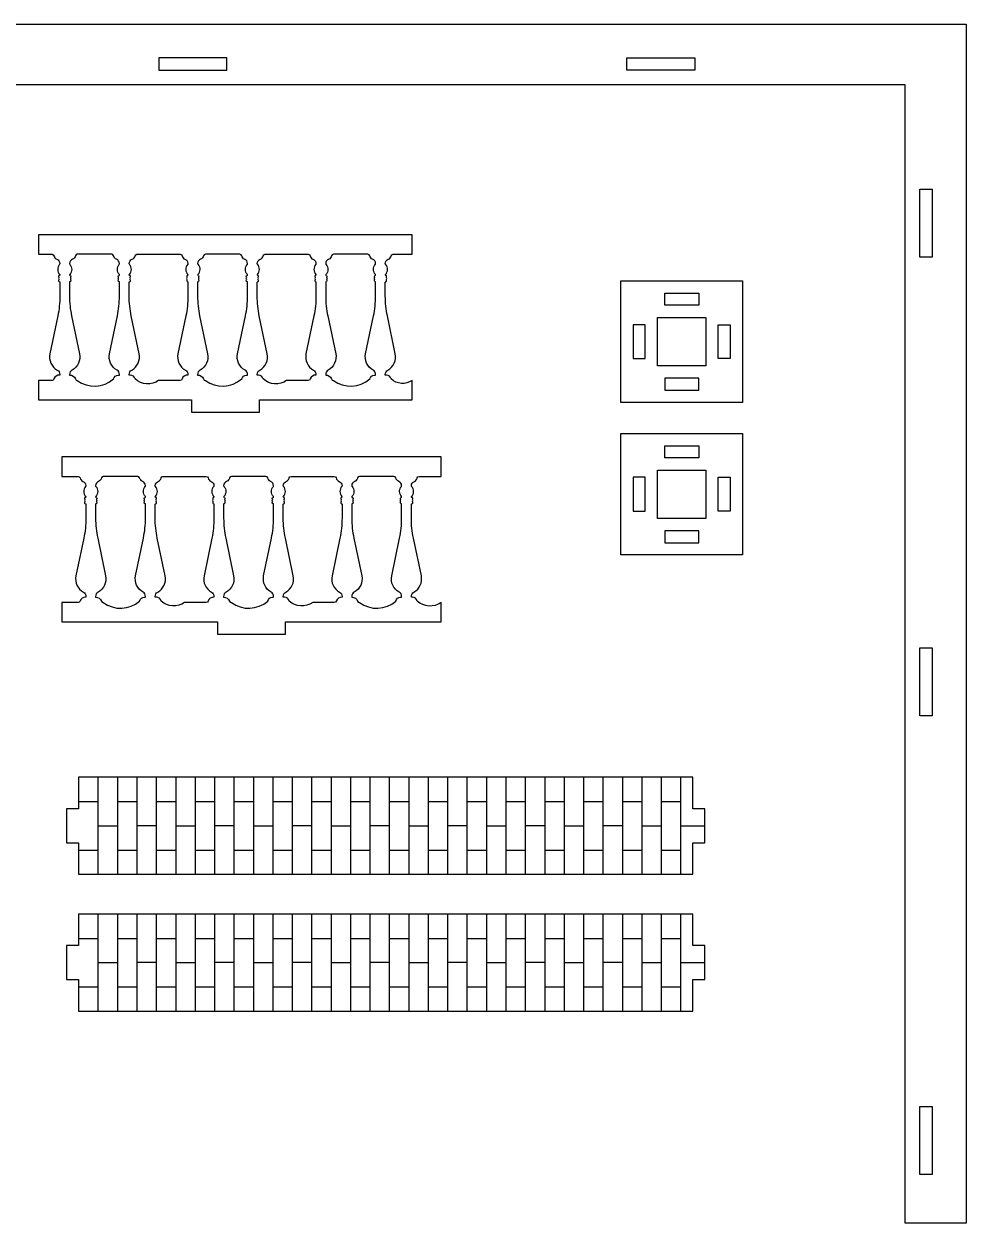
# Model space of a CAD drawing. Extents: x 9656 to 9770, y 1091 to 1154.
# Drawn here: x 9702.44 to 9712.14, y 1126.29 to 1138.64 of the extents above; entities that cross this region are included whole.
import ezdxf

# ---------------------------------------------------------------- set-up
doc = ezdxf.new("R2010")
doc.units = 0
doc.header["$MEASUREMENT"] = 0
doc.layers.add('LAYER_1', color=18, linetype='CONTINUOUS')

msp = doc.modelspace()

# ---------------------------------------------------------------- linework, layer by layer
at = {"layer": 'LAYER_1'}
for points in [[(9686.142, 1138.014), (9686.142, 1126.289), (9685.517, 1126.289), (9685.517, 1138.639), (9712.142, 1138.639), (9712.142, 1126.289), (9711.517, 1126.289), (9711.517, 1138.014)], [(9703.83, 1138.164), (9704.53, 1138.164), (9704.53, 1138.289), (9703.83, 1138.289)], [(9709.348, 1138.164), (9708.648, 1138.164), (9708.648, 1138.289), (9709.348, 1138.289)], [(9711.667, 1136.239), (9711.667, 1136.939), (9711.792, 1136.939), (9711.792, 1136.239)], [(9709.039, 1135.992), (9709.839, 1135.992), (9709.839, 1134.742), (9708.589, 1134.742), (9708.589, 1135.992)], [(9709.039, 1135.867), (9709.389, 1135.867), (9709.389, 1135.742), (9709.039, 1135.742)], [(9708.966, 1135.615), (9709.463, 1135.615), (9709.463, 1135.118), (9708.966, 1135.118)], [(9708.714, 1135.192), (9708.839, 1135.192), (9708.839, 1135.542), (9708.714, 1135.542)], [(9709.589, 1135.542), (9709.714, 1135.542), (9709.714, 1135.192), (9709.589, 1135.192)], [(9709.389, 1134.992), (9709.039, 1134.992), (9709.039, 1134.867), (9709.389, 1134.867)], [(9709.039, 1134.42), (9709.839, 1134.42), (9709.839, 1133.17), (9708.589, 1133.17), (9708.589, 1134.42)], [(9709.039, 1134.295), (9709.389, 1134.295), (9709.389, 1134.17), (9709.039, 1134.17)], [(9708.966, 1134.043), (9709.463, 1134.043), (9709.463, 1133.546), (9708.966, 1133.546)], [(9708.714, 1133.62), (9708.839, 1133.62), (9708.839, 1133.97), (9708.714, 1133.97)], [(9709.589, 1133.97), (9709.714, 1133.97), (9709.714, 1133.62), (9709.589, 1133.62)], [(9709.389, 1133.42), (9709.039, 1133.42), (9709.039, 1133.295), (9709.389, 1133.295)], [(9711.667, 1131.514), (9711.667, 1132.214), (9711.792, 1132.214), (9711.792, 1131.514)], [(9709.328, 1130.881), (9703.003, 1130.881), (9703.003, 1130.556), (9702.878, 1130.556), (9702.878, 1130.206), (9703.003, 1130.206), (9703.003, 1129.881), (9709.328, 1129.881), (9709.328, 1130.206), (9709.453, 1130.206), (9709.453, 1130.556), (9709.328, 1130.556)], [(9709.328, 1129.471), (9703.003, 1129.471), (9703.003, 1129.146), (9702.878, 1129.146), (9702.878, 1128.796), (9703.003, 1128.796), (9703.003, 1128.471), (9709.328, 1128.471), (9709.328, 1128.796), (9709.453, 1128.796), (9709.453, 1129.146), (9709.328, 1129.146)], [(9711.667, 1126.789), (9711.667, 1127.489), (9711.792, 1127.489), (9711.792, 1126.789)]]:
    msp.add_lwpolyline(points, close=True, dxfattribs=at)
for points in [[(9702.592, 1136.267), (9702.73, 1136.267, -0.352171), (9702.75, 1136.251, 0.244569), (9702.779, 1136.216, -0.294683), (9702.81, 1136.171, -0.187098), (9702.808, 1136.164, 0.375636), (9702.809, 1136.058, -0.584261), (9702.806, 1136.05, 0.594353), (9702.8, 1136.032, -0.39765), (9702.8, 1136.025, 0.39765), (9702.8, 1136.01, -0.39765), (9702.8, 1136.003, 0.600564), (9702.806, 1135.985, -0.366837), (9702.81, 1135.98), (9702.81, 1135.837, -0.051698), (9702.789, 1135.632), (9702.707, 1135.243, 0.328849), (9702.784, 1135.074, -0.272519), (9702.81, 1135.03), (9702.81, 1135.022, 0.352171), (9702.75, 1134.983, -0.352171), (9702.73, 1134.967), (9702.592, 1134.967), (9702.592, 1134.767), (9704.165, 1134.767), (9704.165, 1134.642), (9704.865, 1134.642), (9704.865, 1134.767), (9706.437, 1134.767), (9706.437, 1134.967, -0.352171), (9706.223, 1134.983, 0.352171), (9706.174, 1135.022), (9706.162, 1135.022), (9706.162, 1135.03, -0.272519), (9706.188, 1135.074, 0.328849), (9706.265, 1135.243), (9706.183, 1135.632, -0.051698), (9706.162, 1135.837), (9706.162, 1135.98, -0.366837), (9706.166, 1135.985, 0.600564), (9706.173, 1136.003, -0.39765), (9706.173, 1136.01, 0.39765), (9706.173, 1136.025, -0.39765), (9706.173, 1136.032, 0.594353), (9706.167, 1136.05, -0.584261), (9706.164, 1136.058, 0.375636), (9706.165, 1136.164, -0.187098), (9706.162, 1136.171, -0.294683), (9706.193, 1136.216, 0.244569), (9706.223, 1136.251, -0.352171), (9706.242, 1136.267), (9706.437, 1136.267), (9706.437, 1136.467), (9702.592, 1136.467)], [(9703.344, 1136.267), (9702.99, 1136.267, 0.352171), (9702.971, 1136.251, -0.244569), (9702.941, 1136.216, 0.294683), (9702.91, 1136.171, 0.187098), (9702.913, 1136.164, -0.375636), (9702.912, 1136.058, 0.584261), (9702.915, 1136.05, -0.594353), (9702.921, 1136.032, 0.39765), (9702.921, 1136.025, -0.39765), (9702.921, 1136.01, 0.39765), (9702.921, 1136.003, -0.600564), (9702.914, 1135.985, 0.366837), (9702.91, 1135.98), (9702.91, 1135.837, 0.051698), (9702.931, 1135.632), (9703.013, 1135.243, -0.328849), (9702.936, 1135.074, 0.272519), (9702.91, 1135.03), (9702.91, 1135.022, -0.352171), (9702.971, 1134.983, 0.352171), (9702.99, 1134.967, 0.352171), (9703.364, 1134.983, -0.352171), (9703.413, 1135.022), (9703.424, 1135.022), (9703.424, 1135.03, 0.272519), (9703.399, 1135.074, -0.328849), (9703.321, 1135.243), (9703.403, 1135.632, 0.051698), (9703.424, 1135.837), (9703.424, 1135.98, 0.366837), (9703.42, 1135.985, -0.600564), (9703.414, 1136.003, 0.39765), (9703.414, 1136.01, -0.39765), (9703.414, 1136.025, 0.39765), (9703.414, 1136.032, -0.594353), (9703.42, 1136.05, 0.584261), (9703.423, 1136.058, -0.375636), (9703.422, 1136.164, 0.187098), (9703.424, 1136.171, 0.294683), (9703.394, 1136.216, -0.244569), (9703.364, 1136.251, 0.352171)], [(9703.827, 1134.967, -0.352171), (9703.585, 1134.983, 0.352171), (9703.536, 1135.022), (9703.524, 1135.022), (9703.524, 1135.03, -0.272519), (9703.55, 1135.074, 0.328849), (9703.627, 1135.243), (9703.546, 1135.632, -0.051698), (9703.524, 1135.837), (9703.524, 1135.98, -0.366837), (9703.528, 1135.985, 0.600564), (9703.535, 1136.003, -0.39765), (9703.535, 1136.01, 0.39765), (9703.535, 1136.025, -0.39765), (9703.535, 1136.032, 0.594353), (9703.529, 1136.05, -0.584261), (9703.526, 1136.058, 0.375636), (9703.527, 1136.164, -0.187098), (9703.524, 1136.171, -0.294683), (9703.555, 1136.216, 0.244569), (9703.585, 1136.251, -0.352171), (9703.604, 1136.267), (9704.049, 1136.267, -0.352171), (9704.069, 1136.251, 0.244569), (9704.098, 1136.216, -0.294683), (9704.129, 1136.171, -0.187098), (9704.127, 1136.164, 0.375636), (9704.128, 1136.058, -0.584261), (9704.125, 1136.05, 0.594353), (9704.119, 1136.032, -0.39765), (9704.119, 1136.025, 0.39765), (9704.119, 1136.01, -0.39765), (9704.119, 1136.003, 0.600564), (9704.125, 1135.985, -0.366837), (9704.129, 1135.98), (9704.129, 1135.837, -0.051698), (9704.108, 1135.632), (9704.026, 1135.243, 0.328849), (9704.103, 1135.074, -0.272519), (9704.129, 1135.03), (9704.129, 1135.022, 0.352171), (9704.069, 1134.983, -0.352171), (9704.049, 1134.967)], [(9704.663, 1136.267), (9704.309, 1136.267, 0.352171), (9704.289, 1136.251, -0.244569), (9704.26, 1136.216, 0.294683), (9704.229, 1136.171, 0.187098), (9704.232, 1136.164, -0.375636), (9704.231, 1136.058, 0.584261), (9704.233, 1136.05, -0.594353), (9704.239, 1136.032, 0.39765), (9704.239, 1136.025, -0.39765), (9704.239, 1136.01, 0.39765), (9704.239, 1136.003, -0.600564), (9704.233, 1135.985, 0.366837), (9704.229, 1135.98), (9704.229, 1135.837, 0.051698), (9704.25, 1135.632), (9704.332, 1135.243, -0.328849), (9704.255, 1135.074, 0.272519), (9704.229, 1135.03), (9704.229, 1135.022, -0.352171), (9704.289, 1134.983, 0.352171), (9704.309, 1134.967, 0.352171), (9704.683, 1134.983, -0.352171), (9704.732, 1135.022), (9704.743, 1135.022), (9704.743, 1135.03, 0.272519), (9704.717, 1135.074, -0.328849), (9704.64, 1135.243), (9704.722, 1135.632, 0.051698), (9704.743, 1135.837), (9704.743, 1135.98, 0.366837), (9704.739, 1135.985, -0.600564), (9704.733, 1136.003, 0.39765), (9704.733, 1136.01, -0.39765), (9704.733, 1136.025, 0.39765), (9704.733, 1136.032, -0.594353), (9704.739, 1136.05, 0.584261), (9704.742, 1136.058, -0.375636), (9704.741, 1136.164, 0.187098), (9704.743, 1136.171, 0.294683), (9704.712, 1136.216, -0.244569), (9704.683, 1136.251, 0.352171)], [(9705.146, 1134.967, -0.352171), (9704.904, 1134.983, 0.352171), (9704.855, 1135.022), (9704.843, 1135.022), (9704.843, 1135.03, -0.272519), (9704.869, 1135.074, 0.328849), (9704.946, 1135.243), (9704.864, 1135.632, -0.051698), (9704.843, 1135.837), (9704.843, 1135.98, -0.366837), (9704.847, 1135.985, 0.600564), (9704.854, 1136.003, -0.39765), (9704.854, 1136.01, 0.39765), (9704.854, 1136.025, -0.39765), (9704.854, 1136.032, 0.594353), (9704.848, 1136.05, -0.584261), (9704.845, 1136.058, 0.375636), (9704.846, 1136.164, -0.187098), (9704.843, 1136.171, -0.294683), (9704.874, 1136.216, 0.244569), (9704.904, 1136.251, -0.352171), (9704.923, 1136.267), (9705.368, 1136.267, -0.352171), (9705.388, 1136.251, 0.244569), (9705.417, 1136.216, -0.294683), (9705.448, 1136.171, -0.187098), (9705.446, 1136.164, 0.375636), (9705.447, 1136.058, -0.584261), (9705.444, 1136.05, 0.594353), (9705.438, 1136.032, -0.39765), (9705.438, 1136.025, 0.39765), (9705.438, 1136.01, -0.39765), (9705.438, 1136.003, 0.600564), (9705.444, 1135.985, -0.366837), (9705.448, 1135.98), (9705.448, 1135.837, -0.051698), (9705.427, 1135.632), (9705.345, 1135.243, 0.328849), (9705.422, 1135.074, -0.272519), (9705.448, 1135.03), (9705.448, 1135.022, 0.352171), (9705.388, 1134.983, -0.352171), (9705.368, 1134.967)], [(9705.982, 1136.267), (9705.628, 1136.267, 0.352171), (9705.608, 1136.251, -0.244569), (9705.579, 1136.216, 0.294683), (9705.548, 1136.171, 0.187098), (9705.551, 1136.164, -0.375636), (9705.55, 1136.058, 0.584261), (9705.552, 1136.05, -0.594353), (9705.558, 1136.032, 0.39765), (9705.558, 1136.025, -0.39765), (9705.558, 1136.01, 0.39765), (9705.558, 1136.003, -0.600564), (9705.552, 1135.985, 0.366837), (9705.548, 1135.98), (9705.548, 1135.837, 0.051698), (9705.569, 1135.632), (9705.651, 1135.243, -0.328849), (9705.574, 1135.074, 0.272519), (9705.548, 1135.03), (9705.548, 1135.022, -0.352171), (9705.608, 1134.983, 0.352171), (9705.628, 1134.967, 0.352171), (9706.002, 1134.983, -0.352171), (9706.051, 1135.022), (9706.062, 1135.022), (9706.062, 1135.03, 0.272519), (9706.036, 1135.074, -0.328849), (9705.959, 1135.243), (9706.041, 1135.632, 0.051698), (9706.062, 1135.837), (9706.062, 1135.98, 0.366837), (9706.058, 1135.985, -0.600564), (9706.052, 1136.003, 0.39765), (9706.052, 1136.01, -0.39765), (9706.052, 1136.025, 0.39765), (9706.052, 1136.032, -0.594353), (9706.058, 1136.05, 0.584261), (9706.061, 1136.058, -0.375636), (9706.06, 1136.164, 0.187098), (9706.062, 1136.171, 0.294683), (9706.031, 1136.216, -0.244569), (9706.002, 1136.251, 0.352171)], [(9702.829, 1133.98), (9702.998, 1133.98, -0.352171), (9703.018, 1133.964, 0.244569), (9703.048, 1133.928, -0.294683), (9703.078, 1133.884, -0.187098), (9703.076, 1133.877, 0.375636), (9703.077, 1133.771, -0.584261), (9703.074, 1133.763, 0.594353), (9703.068, 1133.744, -0.39765), (9703.068, 1133.738, 0.39765), (9703.068, 1133.722, -0.39765), (9703.068, 1133.716, 0.600564), (9703.074, 1133.697, -0.366837), (9703.078, 1133.692), (9703.078, 1133.549, -0.051698), (9703.057, 1133.344), (9702.976, 1132.955, 0.328849), (9703.053, 1132.787, -0.272519), (9703.078, 1132.743), (9703.078, 1132.735, 0.352171), (9703.018, 1132.695, -0.352171), (9702.998, 1132.68), (9702.829, 1132.68), (9702.829, 1132.48), (9704.433, 1132.48), (9704.433, 1132.355), (9705.133, 1132.355), (9705.133, 1132.48), (9706.736, 1132.48), (9706.736, 1132.68, -0.352171), (9706.491, 1132.695, 0.352171), (9706.442, 1132.735), (9706.43, 1132.735), (9706.43, 1132.743, -0.272519), (9706.456, 1132.787, 0.328849), (9706.533, 1132.955), (9706.452, 1133.344, -0.051698), (9706.43, 1133.549), (9706.43, 1133.692, -0.366837), (9706.435, 1133.697, 0.600564), (9706.441, 1133.716, -0.39765), (9706.441, 1133.722, 0.39765), (9706.441, 1133.738, -0.39765), (9706.441, 1133.744, 0.594353), (9706.435, 1133.763, -0.584261), (9706.432, 1133.771, 0.375636), (9706.433, 1133.877, -0.187098), (9706.43, 1133.884, -0.294683), (9706.461, 1133.928, 0.244569), (9706.491, 1133.964, -0.352171), (9706.51, 1133.98), (9706.736, 1133.98), (9706.736, 1134.18), (9702.829, 1134.18)], [(9703.613, 1133.98), (9703.258, 1133.98, 0.352171), (9703.239, 1133.964, -0.244569), (9703.209, 1133.928, 0.294683), (9703.178, 1133.884, 0.187098), (9703.181, 1133.877, -0.375636), (9703.18, 1133.771, 0.584261), (9703.183, 1133.763, -0.594353), (9703.189, 1133.744, 0.39765), (9703.189, 1133.738, -0.39765), (9703.189, 1133.722, 0.39765), (9703.189, 1133.716, -0.600564), (9703.183, 1133.697, 0.366837), (9703.178, 1133.692), (9703.178, 1133.549, 0.051698), (9703.2, 1133.344), (9703.281, 1132.955, -0.328849), (9703.204, 1132.787, 0.272519), (9703.178, 1132.743), (9703.178, 1132.735, -0.352171), (9703.239, 1132.695, 0.352171), (9703.258, 1132.68, 0.352171), (9703.632, 1132.695, -0.352171), (9703.681, 1132.735), (9703.692, 1132.735), (9703.692, 1132.743, 0.272519), (9703.667, 1132.787, -0.328849), (9703.59, 1132.955), (9703.671, 1133.344, 0.051698), (9703.692, 1133.549), (9703.692, 1133.692, 0.366837), (9703.688, 1133.697, -0.600564), (9703.682, 1133.716, 0.39765), (9703.682, 1133.722, -0.39765), (9703.682, 1133.738, 0.39765), (9703.682, 1133.744, -0.594353), (9703.688, 1133.763, 0.584261), (9703.691, 1133.771, -0.375636), (9703.69, 1133.877, 0.187098), (9703.692, 1133.884, 0.294683), (9703.662, 1133.928, -0.244569), (9703.632, 1133.964, 0.352171)], [(9704.095, 1132.68, -0.352171), (9703.853, 1132.695, 0.352171), (9703.804, 1132.735), (9703.792, 1132.735), (9703.792, 1132.743, -0.272519), (9703.818, 1132.787, 0.328849), (9703.895, 1132.955), (9703.814, 1133.344, -0.051698), (9703.792, 1133.549), (9703.792, 1133.692, -0.366837), (9703.797, 1133.697, 0.600564), (9703.803, 1133.716, -0.39765), (9703.803, 1133.722, 0.39765), (9703.803, 1133.738, -0.39765), (9703.803, 1133.744, 0.594353), (9703.797, 1133.763, -0.584261), (9703.794, 1133.771, 0.375636), (9703.795, 1133.877, -0.187098), (9703.793, 1133.884, -0.294683), (9703.823, 1133.928, 0.244569), (9703.853, 1133.964, -0.352171), (9703.872, 1133.98), (9704.317, 1133.98, -0.352171), (9704.337, 1133.964, 0.244569), (9704.367, 1133.928, -0.294683), (9704.397, 1133.884, -0.187098), (9704.395, 1133.877, 0.375636), (9704.396, 1133.771, -0.584261), (9704.393, 1133.763, 0.594353), (9704.387, 1133.744, -0.39765), (9704.387, 1133.738, 0.39765), (9704.387, 1133.722, -0.39765), (9704.387, 1133.716, 0.600564), (9704.393, 1133.697, -0.366837), (9704.397, 1133.692), (9704.397, 1133.549, -0.051698), (9704.376, 1133.344), (9704.295, 1132.955, 0.328849), (9704.372, 1132.787, -0.272519), (9704.397, 1132.743), (9704.397, 1132.735, 0.352171), (9704.337, 1132.695, -0.352171), (9704.317, 1132.68)], [(9704.932, 1133.98), (9704.577, 1133.98, 0.352171), (9704.558, 1133.964, -0.244569), (9704.528, 1133.928, 0.294683), (9704.497, 1133.884, 0.187098), (9704.5, 1133.877, -0.375636), (9704.499, 1133.771, 0.584261), (9704.502, 1133.763, -0.594353), (9704.508, 1133.744, 0.39765), (9704.508, 1133.738, -0.39765), (9704.508, 1133.722, 0.39765), (9704.508, 1133.716, -0.600564), (9704.502, 1133.697, 0.366837), (9704.497, 1133.692), (9704.497, 1133.549, 0.051698), (9704.519, 1133.344), (9704.6, 1132.955, -0.328849), (9704.523, 1132.787, 0.272519), (9704.497, 1132.743), (9704.497, 1132.735, -0.352171), (9704.558, 1132.695, 0.352171), (9704.577, 1132.68, 0.352171), (9704.951, 1132.695, -0.352171), (9705, 1132.735), (9705.011, 1132.735), (9705.011, 1132.743, 0.272519), (9704.986, 1132.787, -0.328849), (9704.909, 1132.955), (9704.99, 1133.344, 0.051698), (9705.011, 1133.549), (9705.011, 1133.692, 0.366837), (9705.007, 1133.697, -0.600564), (9705.001, 1133.716, 0.39765), (9705.001, 1133.722, -0.39765), (9705.001, 1133.738, 0.39765), (9705.001, 1133.744, -0.594353), (9705.007, 1133.763, 0.584261), (9705.01, 1133.771, -0.375636), (9705.009, 1133.877, 0.187098), (9705.011, 1133.884, 0.294683), (9704.981, 1133.928, -0.244569), (9704.951, 1133.964, 0.352171)], [(9705.414, 1132.68, -0.352171), (9705.172, 1132.695, 0.352171), (9705.123, 1132.735), (9705.111, 1132.735), (9705.111, 1132.743, -0.272519), (9705.137, 1132.787, 0.328849), (9705.214, 1132.955), (9705.133, 1133.344, -0.051698), (9705.111, 1133.549), (9705.111, 1133.692, -0.366837), (9705.116, 1133.697, 0.600564), (9705.122, 1133.716, -0.39765), (9705.122, 1133.722, 0.39765), (9705.122, 1133.738, -0.39765), (9705.122, 1133.744, 0.594353), (9705.116, 1133.763, -0.584261), (9705.113, 1133.771, 0.375636), (9705.114, 1133.877, -0.187098), (9705.111, 1133.884, -0.294683), (9705.142, 1133.928, 0.244569), (9705.172, 1133.964, -0.352171), (9705.191, 1133.98), (9705.636, 1133.98, -0.352171), (9705.656, 1133.964, 0.244569), (9705.686, 1133.928, -0.294683), (9705.716, 1133.884, -0.187098), (9705.714, 1133.877, 0.375636), (9705.715, 1133.771, -0.584261), (9705.712, 1133.763, 0.594353), (9705.706, 1133.744, -0.39765), (9705.706, 1133.738, 0.39765), (9705.706, 1133.722, -0.39765), (9705.706, 1133.716, 0.600564), (9705.712, 1133.697, -0.366837), (9705.716, 1133.692), (9705.716, 1133.549, -0.051698), (9705.695, 1133.344), (9705.613, 1132.955, 0.328849), (9705.691, 1132.787, -0.272519), (9705.716, 1132.743), (9705.716, 1132.735, 0.352171), (9705.656, 1132.695, -0.352171), (9705.636, 1132.68)], [(9706.251, 1133.98), (9705.896, 1133.98, 0.352171), (9705.877, 1133.964, -0.244569), (9705.847, 1133.928, 0.294683), (9705.816, 1133.884, 0.187098), (9705.819, 1133.877, -0.375636), (9705.818, 1133.771, 0.584261), (9705.821, 1133.763, -0.594353), (9705.827, 1133.744, 0.39765), (9705.827, 1133.738, -0.39765), (9705.827, 1133.722, 0.39765), (9705.827, 1133.716, -0.600564), (9705.82, 1133.697, 0.366837), (9705.816, 1133.692), (9705.816, 1133.549, 0.051698), (9705.838, 1133.344), (9705.919, 1132.955, -0.328849), (9705.842, 1132.787, 0.272519), (9705.816, 1132.743), (9705.816, 1132.735, -0.352171), (9705.877, 1132.695, 0.352171), (9705.896, 1132.68, 0.352171), (9706.27, 1132.695, -0.352171), (9706.319, 1132.735), (9706.33, 1132.735), (9706.33, 1132.743, 0.272519), (9706.305, 1132.787, -0.328849), (9706.228, 1132.955), (9706.309, 1133.344, 0.051698), (9706.33, 1133.549), (9706.33, 1133.692, 0.366837), (9706.326, 1133.697, -0.600564), (9706.32, 1133.716, 0.39765), (9706.32, 1133.722, -0.39765), (9706.32, 1133.738, 0.39765), (9706.32, 1133.744, -0.594353), (9706.326, 1133.763, 0.584261), (9706.329, 1133.771, -0.375636), (9706.328, 1133.877, 0.187098), (9706.33, 1133.884, 0.294683), (9706.3, 1133.928, -0.244569), (9706.27, 1133.964, 0.352171)]]:
    msp.add_lwpolyline(points, format="xyb", close=True, dxfattribs=at)
for points in [[(9703.203, 1130.881), (9703.203, 1129.881)], [(9703.403, 1130.881), (9703.403, 1129.881)], [(9703.603, 1130.881), (9703.603, 1129.881)], [(9703.803, 1130.881), (9703.803, 1129.881)], [(9704.003, 1130.881), (9704.003, 1129.881)], [(9704.203, 1130.881), (9704.203, 1129.881)], [(9704.403, 1130.881), (9704.403, 1129.881)], [(9704.603, 1130.881), (9704.603, 1129.881)], [(9704.803, 1130.881), (9704.803, 1129.881)], [(9705.003, 1130.881), (9705.003, 1129.881)], [(9705.203, 1130.881), (9705.203, 1129.881)], [(9705.403, 1130.881), (9705.403, 1129.881)], [(9705.603, 1130.881), (9705.603, 1129.881)], [(9705.803, 1130.881), (9705.803, 1129.881)], [(9706.003, 1130.881), (9706.003, 1129.881)], [(9706.203, 1130.881), (9706.203, 1129.881)], [(9706.403, 1130.881), (9706.403, 1129.881)], [(9706.603, 1130.881), (9706.603, 1129.881)], [(9706.803, 1130.881), (9706.803, 1129.881)], [(9707.003, 1130.881), (9707.003, 1129.881)], [(9707.203, 1130.881), (9707.203, 1129.881)], [(9707.403, 1130.881), (9707.403, 1129.881)], [(9707.603, 1130.881), (9707.603, 1129.881)], [(9707.803, 1130.881), (9707.803, 1129.881)], [(9708.003, 1130.881), (9708.003, 1129.881)], [(9708.203, 1130.881), (9708.203, 1129.881)], [(9708.403, 1130.881), (9708.403, 1129.881)], [(9708.603, 1130.881), (9708.603, 1129.881)], [(9708.803, 1130.881), (9708.803, 1129.881)], [(9709.003, 1130.881), (9709.003, 1129.881)], [(9709.203, 1130.881), (9709.203, 1129.881)], [(9703.003, 1130.631), (9703.203, 1130.631)], [(9703.403, 1130.631), (9703.603, 1130.631)], [(9703.803, 1130.631), (9704.003, 1130.631)], [(9704.203, 1130.631), (9704.403, 1130.631)], [(9704.603, 1130.631), (9704.803, 1130.631)], [(9705.003, 1130.631), (9705.203, 1130.631)], [(9705.403, 1130.631), (9705.603, 1130.631)], [(9705.803, 1130.631), (9706.003, 1130.631)], [(9706.203, 1130.631), (9706.403, 1130.631)], [(9706.603, 1130.631), (9706.803, 1130.631)], [(9707.003, 1130.631), (9707.203, 1130.631)], [(9707.403, 1130.631), (9707.603, 1130.631)], [(9707.803, 1130.631), (9708.003, 1130.631)], [(9708.203, 1130.631), (9708.403, 1130.631)], [(9708.603, 1130.631), (9708.803, 1130.631)], [(9709.003, 1130.631), (9709.203, 1130.631)], [(9703.203, 1130.381), (9703.403, 1130.381)], [(9703.803, 1130.381), (9703.603, 1130.381)], [(9704.003, 1130.381), (9704.203, 1130.381)], [(9704.603, 1130.381), (9704.403, 1130.381)], [(9704.803, 1130.381), (9705.003, 1130.381)], [(9705.403, 1130.381), (9705.203, 1130.381)], [(9705.603, 1130.381), (9705.803, 1130.381)], [(9706.203, 1130.381), (9706.003, 1130.381)], [(9706.403, 1130.381), (9706.603, 1130.381)], [(9707.003, 1130.381), (9706.803, 1130.381)], [(9707.203, 1130.381), (9707.403, 1130.381)], [(9707.803, 1130.381), (9707.603, 1130.381)], [(9708.003, 1130.381), (9708.203, 1130.381)], [(9708.603, 1130.381), (9708.403, 1130.381)], [(9708.803, 1130.381), (9709.003, 1130.381)], [(9709.203, 1130.381), (9709.453, 1130.381)], [(9703.003, 1130.131), (9703.203, 1130.131)], [(9703.403, 1130.131), (9703.603, 1130.131)], [(9703.803, 1130.131), (9704.003, 1130.131)], [(9704.203, 1130.131), (9704.403, 1130.131)], [(9704.603, 1130.131), (9704.803, 1130.131)], [(9705.003, 1130.131), (9705.203, 1130.131)], [(9705.403, 1130.131), (9705.603, 1130.131)], [(9705.803, 1130.131), (9706.003, 1130.131)], [(9706.203, 1130.131), (9706.403, 1130.131)], [(9706.603, 1130.131), (9706.803, 1130.131)], [(9707.003, 1130.131), (9707.203, 1130.131)], [(9707.403, 1130.131), (9707.603, 1130.131)], [(9707.803, 1130.131), (9708.003, 1130.131)], [(9708.203, 1130.131), (9708.403, 1130.131)], [(9708.603, 1130.131), (9708.803, 1130.131)], [(9709.003, 1130.131), (9709.203, 1130.131)], [(9703.203, 1129.471), (9703.203, 1128.471)], [(9703.403, 1129.471), (9703.403, 1128.471)], [(9703.603, 1129.471), (9703.603, 1128.471)], [(9703.803, 1129.471), (9703.803, 1128.471)], [(9704.003, 1129.471), (9704.003, 1128.471)], [(9704.203, 1129.471), (9704.203, 1128.471)], [(9704.403, 1129.471), (9704.403, 1128.471)], [(9704.603, 1129.471), (9704.603, 1128.471)], [(9704.803, 1129.471), (9704.803, 1128.471)], [(9705.003, 1129.471), (9705.003, 1128.471)], [(9705.203, 1129.471), (9705.203, 1128.471)], [(9705.403, 1129.471), (9705.403, 1128.471)], [(9705.603, 1129.471), (9705.603, 1128.471)], [(9705.803, 1129.471), (9705.803, 1128.471)], [(9706.003, 1129.471), (9706.003, 1128.471)], [(9706.203, 1129.471), (9706.203, 1128.471)], [(9706.403, 1129.471), (9706.403, 1128.471)], [(9706.603, 1129.471), (9706.603, 1128.471)], [(9706.803, 1129.471), (9706.803, 1128.471)], [(9707.003, 1129.471), (9707.003, 1128.471)], [(9707.203, 1129.471), (9707.203, 1128.471)], [(9707.403, 1129.471), (9707.403, 1128.471)], [(9707.603, 1129.471), (9707.603, 1128.471)], [(9707.803, 1129.471), (9707.803, 1128.471)], [(9708.003, 1129.471), (9708.003, 1128.471)], [(9708.203, 1129.471), (9708.203, 1128.471)], [(9708.403, 1129.471), (9708.403, 1128.471)], [(9708.603, 1129.471), (9708.603, 1128.471)], [(9708.803, 1129.471), (9708.803, 1128.471)], [(9709.003, 1129.471), (9709.003, 1128.471)], [(9709.203, 1129.471), (9709.203, 1128.471)], [(9703.003, 1129.221), (9703.203, 1129.221)], [(9703.403, 1129.221), (9703.603, 1129.221)], [(9703.803, 1129.221), (9704.003, 1129.221)], [(9704.203, 1129.221), (9704.403, 1129.221)], [(9704.603, 1129.221), (9704.803, 1129.221)], [(9705.003, 1129.221), (9705.203, 1129.221)], [(9705.403, 1129.221), (9705.603, 1129.221)], [(9705.803, 1129.221), (9706.003, 1129.221)], [(9706.203, 1129.221), (9706.403, 1129.221)], [(9706.603, 1129.221), (9706.803, 1129.221)], [(9707.003, 1129.221), (9707.203, 1129.221)], [(9707.403, 1129.221), (9707.603, 1129.221)], [(9707.803, 1129.221), (9708.003, 1129.221)], [(9708.203, 1129.221), (9708.403, 1129.221)], [(9708.603, 1129.221), (9708.803, 1129.221)], [(9709.003, 1129.221), (9709.203, 1129.221)], [(9703.203, 1128.971), (9703.403, 1128.971)], [(9703.803, 1128.971), (9703.603, 1128.971)], [(9704.003, 1128.971), (9704.203, 1128.971)], [(9704.603, 1128.971), (9704.403, 1128.971)], [(9704.803, 1128.971), (9705.003, 1128.971)], [(9705.403, 1128.971), (9705.203, 1128.971)], [(9705.603, 1128.971), (9705.803, 1128.971)], [(9706.203, 1128.971), (9706.003, 1128.971)], [(9706.403, 1128.971), (9706.603, 1128.971)], [(9707.003, 1128.971), (9706.803, 1128.971)], [(9707.203, 1128.971), (9707.403, 1128.971)], [(9707.803, 1128.971), (9707.603, 1128.971)], [(9708.003, 1128.971), (9708.203, 1128.971)], [(9708.603, 1128.971), (9708.403, 1128.971)], [(9708.803, 1128.971), (9709.003, 1128.971)], [(9709.203, 1128.971), (9709.453, 1128.971)], [(9703.003, 1128.721), (9703.203, 1128.721)], [(9703.403, 1128.721), (9703.603, 1128.721)], [(9703.803, 1128.721), (9704.003, 1128.721)], [(9704.203, 1128.721), (9704.403, 1128.721)], [(9704.603, 1128.721), (9704.803, 1128.721)], [(9705.003, 1128.721), (9705.203, 1128.721)], [(9705.403, 1128.721), (9705.603, 1128.721)], [(9705.803, 1128.721), (9706.003, 1128.721)], [(9706.203, 1128.721), (9706.403, 1128.721)], [(9706.603, 1128.721), (9706.803, 1128.721)], [(9707.003, 1128.721), (9707.203, 1128.721)], [(9707.403, 1128.721), (9707.603, 1128.721)], [(9707.803, 1128.721), (9708.003, 1128.721)], [(9708.203, 1128.721), (9708.403, 1128.721)], [(9708.603, 1128.721), (9708.803, 1128.721)], [(9709.003, 1128.721), (9709.203, 1128.721)]]:
    msp.add_lwpolyline(points, dxfattribs=at)

doc.saveas('drawing.dxf')
